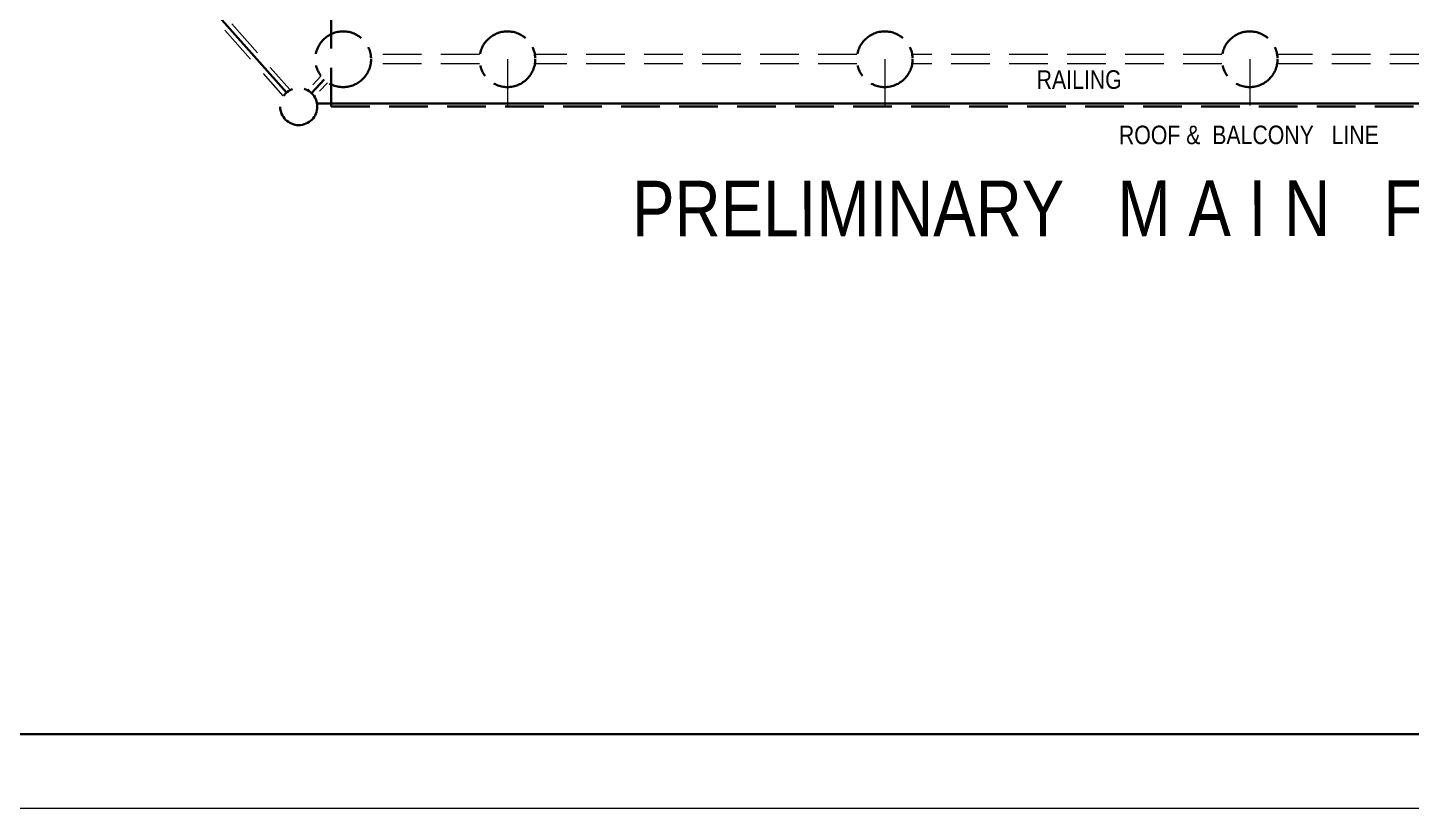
# Model space of a CAD drawing. Header units: inches. Extents: x -298 to 15350, y -6 to 2753.
# Drawn here: x 4402.9 to 4850.3, y 958.9 to 1211.4 of the extents above; entities that cross this region are included whole.
import ezdxf

# ---------------------------------------------------------------- set-up
doc = ezdxf.new("R2010")
doc.units = ezdxf.units.IN
doc.header["$MEASUREMENT"] = 0
doc.linetypes.add('CENTER', pattern=[2, 1.25, -0.25, 0.25, -0.25])
doc.linetypes.add('HIDDEN', pattern=[0.375, 0.25, -0.125])
doc.layers.add('ROOF', color=7, linetype='HIDDEN', lineweight=30)
doc.layers.add('WALL FRAMING', color=9, linetype='CENTER', lineweight=30)
doc.layers.add('TEXT80', color=9, linetype='Continuous')
doc.layers.add('TITLE BLOCK', color=7, linetype='Continuous')
doc.styles.add('ARCHENT', font='technical.ttf', dxfattribs={"height": 6})

msp = doc.modelspace()

# ---------------------------------------------------------------- linework, layer by layer
at = {"layer": 'ROOF', "color": 9, "linetype": 'HIDDEN', "ltscale": 50}
for q in [(4501.01724, 1647.15682), (5064.01724, 1185.85379)]:
    msp.add_line((4501.01724, 1185.85379), q, dxfattribs=at)
at = {"layer": 'TITLE BLOCK', "color": 7, "linetype": 'Continuous', "lineweight": 30, "ltscale": 0.5}
msp.add_line((4104.79621, 982.90995), (5664.76512, 982.90995), dxfattribs=at)
at = {"layer": 'TITLE BLOCK', "color": 7, "linetype": 'Continuous', "lineweight": 0, "ltscale": 0.5}
msp.add_line((4056.79621, 958.90995), (5688.76512, 958.90995), dxfattribs=at)
at = {"layer": 'WALL FRAMING', "color": 9, "linetype": 'HIDDEN', "lineweight": 20, "ltscale": 50}
for p, q in [((4416.87594, 1266.67249), (4485.44851, 1189.34764)), ((4419.12048, 1268.66298), (4487.69305, 1191.33812)), ((4549.01724, 1202.65682), (4513.9329, 1202.65682)), ((4549.01724, 1199.65682), (4513.9329, 1199.65682)), ((4671.01724, 1202.65682), (4567.01724, 1202.65682)), ((4671.01724, 1199.65682), (4567.01724, 1199.65682)), ((4789.01724, 1202.65682), (4689.01724, 1202.65682)), ((4789.01724, 1199.65682), (4689.01724, 1199.65682)), ((4912.01724, 1202.65682), (4807.01577, 1202.65682)), ((4912.01724, 1199.65682), (4807.01577, 1199.65682))]:
    msp.add_line(p, q, dxfattribs=at)
at = {"layer": 'WALL FRAMING', "color": 9, "linetype": 'Continuous', "ltscale": 50}
for p, q in [((4417.99821, 1267.66773), (4486.57078, 1190.34288)), ((4496.46783, 1186.85379), (5034.01724, 1186.85379))]:
    msp.add_line(p, q, dxfattribs=at)
at = {"layer": 'WALL FRAMING', "color": 9, "lineweight": 9, "ltscale": 15}
for p, q in [((4558.01724, 1201.15682), (4558.01724, 1186.15682)), ((4680.01724, 1201.15682), (4680.01724, 1186.15682)), ((4798.01724, 1201.15682), (4798.01724, 1186.15682))]:
    msp.add_line(p, q, dxfattribs=at)
at = {"layer": 'WALL FRAMING', "color": 9, "linetype": 'HIDDEN', "lineweight": 20, "ltscale": 15}
for p, q in [((4497.67648, 1195.6256), (4493.56758, 1191.25331)), ((4499.86262, 1193.57115), (4495.75372, 1189.19886))]:
    msp.add_line(p, q, dxfattribs=at)
at = {"layer": 'WALL FRAMING', "color": 9, "linetype": 'Continuous', "ltscale": 150}
msp.add_line((4498.76955, 1194.59838), (4494.66065, 1190.22609), dxfattribs=at)
at = {"layer": 'WALL FRAMING', "color": 9, "ltscale": 15}
for centre, radius in [((4504.9329, 1201.15682), 9), ((4504.9329, 1201.15682), 9), ((4558.01724, 1201.15682), 9), ((4680.01724, 1201.15682), 9), ((4798.01724, 1201.15682), 9), ((4490.55175, 1185.85379), 6)]:
    msp.add_circle(centre, radius, dxfattribs=at)

# ---------------------------------------------------------------- texts
at = {"layer": 'TEXT80', "attachment_point": 5, "rotation": 0.0327705, "style": 'ARCHENT'}
for s, insert, char_height, width in [('{\\C7;RAILING}', (4742.88107, 1194.53591), 6, 360.0625), ('{\\C7; ROOF &  BALCONY   LINE}', (4796.78496, 1176.65204), 6, 360.0625), ('{\\C7;PRELIMINARY   M A I N   FLOOR    P L A N}', (4802.27019, 1152.83038), 18, 435.3193173)]:
    msp.add_mtext(s, dxfattribs=dict(at, insert=insert, char_height=char_height, width=width))

doc.saveas('drawing.dxf')
